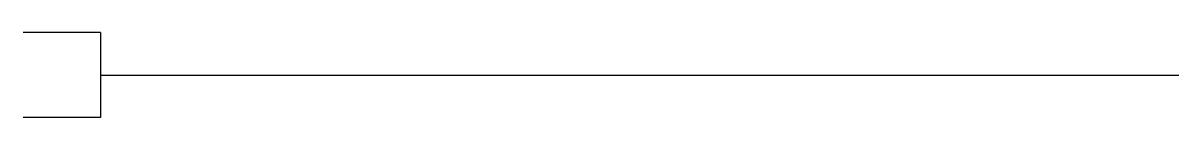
# Model space of a CAD drawing. Header units: metres. Extents: x 9.1 to 39.1, y 15.9 to 18.1.
import ezdxf

# ---------------------------------------------------------------- set-up
doc = ezdxf.new("R2010")
doc.units = ezdxf.units.M

msp = doc.modelspace()

# ---------------------------------------------------------------- linework, layer by layer
for points in [[(11.09, 18.12), (9.08, 18.12)], [(11.09, 18.12), (11.09, 15.91)], [(11.09, 17.01), (39.08, 17.01)], [(11.09, 15.91), (9.08, 15.91)]]:
    msp.add_lwpolyline(points)

doc.saveas('drawing.dxf')
